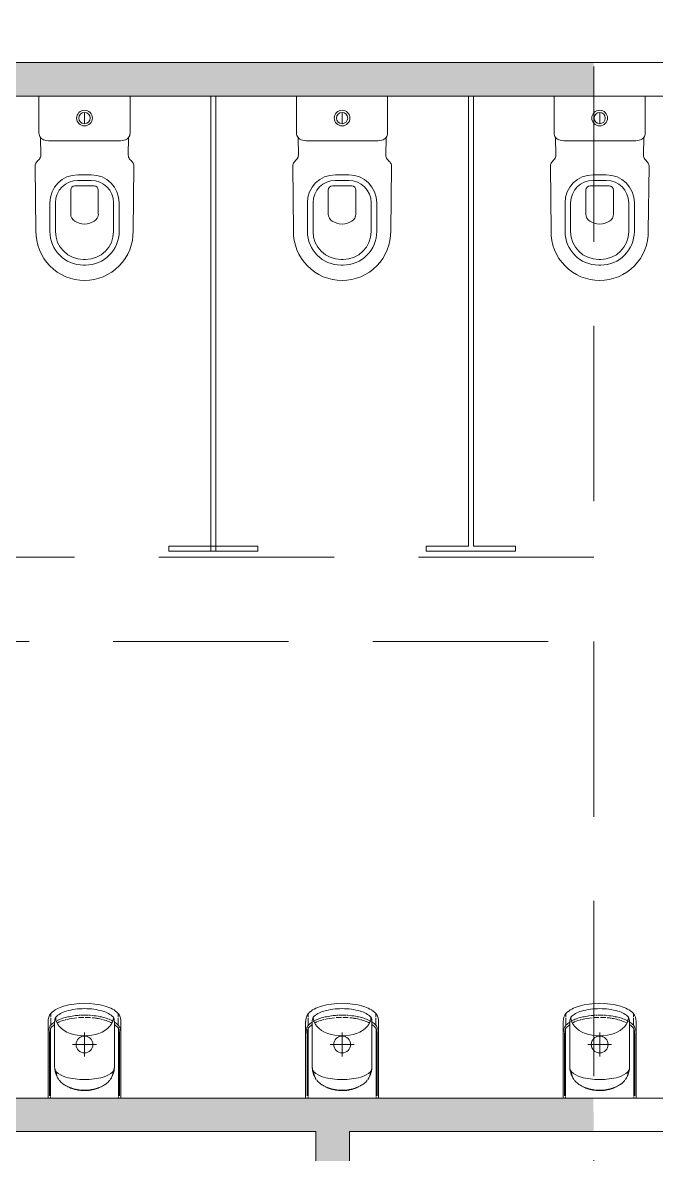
# Model space of a CAD drawing. Header units: millimetres. Extents: x 1606 to 301010, y -5142 to 244250.
# Drawn here: x 106503 to 108761, y 217296 to 221332 of the extents above; entities that cross this region are included whole.
import ezdxf

# ---------------------------------------------------------------- set-up
doc = ezdxf.new("R2010")
doc.units = ezdxf.units.MM
doc.linetypes.add('_SGE_Hidden', pattern=[925, 625, -300])
for name, color, linetype, lineweight in [('0-1', 7, 'Continuous', 5), ('A-WALL-1', 253, 'Continuous', 9), ('I-WALL-1', 253, 'Continuous', 9), ('P-SANR-FIXT-1', 253, 'Continuous', 9), ('S-BEAM-1', 7, '_SGE_Hidden', 18)]:
    doc.layers.add(name, color=color, linetype=linetype, lineweight=lineweight)
doc.layers.add('A-WALL-PATT-1', color=254, linetype='Continuous', lineweight=35, transparency=1)

# ---------------------------------------------------------------- blocks, each defined once
blk = doc.blocks.new('WYA_PF_WC_Toilet_Caroma_Liano_Cleanflush_Easy Height - Liano-7275037-WAREHOUSE SLAB PLAN')
at = {"layer": 'P-SANR-FIXT-1'}
for p, q in [((75739.6, 221069.1), (75414.9, 221069.1)), ((75414.9, 221069.1), (75414.9, 220937.7)), ((75739.6, 220937.7), (75739.6, 221069.1)), ((75577.3, 220971.1), (75577.3, 221011.4)), ((75420.2, 220922.6), (75421.4, 220858.8)), ((75577.3, 220910.1), (75461.8, 220910.1)), ((75577.3, 220910.1), (75692.8, 220910.1)), ((75733.2, 220858.8), (75734.3, 220922.6)), ((75401.4, 220820.4), (75404, 220588.7)), ((75577.3, 220789.1), (75553.7, 220789.1)), ((75577.3, 220789.1), (75600.8, 220789.1)), ((75750.5, 220588.7), (75753.1, 220820.4)), ((75577.3, 220749.1), (75543, 220749.1)), ((75577.3, 220769.1), (75553.7, 220769.1)), ((75577.3, 220769.1), (75600.8, 220769.1)), ((75577.3, 220749.1), (75611.5, 220749.1)), ((75528, 220734.1), (75528, 220648.6)), ((75626.5, 220734.1), (75626.5, 220648.6)), ((75453.7, 220689.1), (75453.7, 220587.1)), ((75473.7, 220689.1), (75473.7, 220587.1)), ((75680.8, 220689.1), (75680.8, 220587.1)), ((75700.8, 220689.1), (75700.8, 220587.1)), ((75577.3, 220487.1), (75573.7, 220487.1)), ((75577.3, 220467.1), (75573.7, 220467.1)), ((75577.3, 220487.1), (75580.8, 220487.1)), ((75577.3, 220467.1), (75580.8, 220467.1))]:
    blk.add_line(p, q, dxfattribs=at)
for radius in [28, 20.1]:
    blk.add_circle((75577.3, 220991.3), radius, dxfattribs=at)
for centre, radius, start, end in [((75439, 220937.7), 24.1, 180, 218.728), ((75439.4, 220934.3), 22.5, 211.539, 261.5271), ((75461.8, 221084.4), 174.3, 261.5271, 270), ((75692.8, 221084.4), 174.3, 270, 278.4729), ((75715.1, 220934.3), 22.5, 278.4729, 328.461), ((75715.5, 220937.7), 24.1, 321.272, 0), ((75421.7, 220820.6), 20.3, 138.7678, 180.3721), ((71694.1, 224134.3), 4967.2, 318.3626, 318.5371), ((75401.3, 220858.5), 20.1, 319.06, 0.7974), ((75753.3, 220858.5), 20.1, 179.2026, 220.94), ((79460.4, 224134.3), 4967.2, 221.4629, 221.6374), ((75732.8, 220820.6), 20.3, 359.6279, 41.2322), ((75553.7, 220689.1), 100, 90, 180), ((75600.8, 220689.1), 100, 0, 90), ((75553.7, 220689.1), 80, 90, 180), ((75543, 220734.1), 15, 90, 180), ((75600.8, 220689.1), 80, 0, 90), ((75611.5, 220734.1), 15, 0, 90), ((75577.6, 220585.8), 173.6, 179.0526, 269.9087), ((75573.7, 220587.1), 120, 180, 270), ((75573.7, 220587.1), 100, 180, 270), ((75577, 220585.8), 173.6, 270.0913, 0.9474), ((75580.8, 220587.1), 100, 270, 0), ((75580.8, 220587.1), 120, 270, 0)]:
    blk.add_arc(centre, radius, start, end, dxfattribs=at)
blk.add_ellipse((75577.3, 220648.6), major_axis=(49.3, 0), ratio=0.710354, start_param=3.141593, end_param=6.283185, dxfattribs=at)
blk = doc.blocks.new('WYA_PF_WC_Urinal - FIXFIT_BATH_WC_Urinal_Caroma_Cube 3-V29-WAREHOUSE SLAB PLAN')
at = {"layer": 'P-SANR-FIXT-1'}
for p, q in [((-129.9, -230.7), (-129.9, 0)), ((-129.9, 0), (-124.9, 0)), ((-121.5, 0), (-118.4, 0)), ((-118.4, 0), (-111.6, 0)), ((-111.6, 0), (-99.9, 0)), ((-14.7, 0), (14.6, 0)), ((111.6, 0), (118.4, 0)), ((118.4, 0), (121.5, 0)), ((121.5, 0), (121.5, -4.3)), ((124.9, 0), (129.9, 0)), ((-129.9, 0), (-129.9, -272.9)), ((129.9, 0), (-129.9, 0)), ((-124.9, -7.8), (-124.9, -230.7)), ((-121.5, 0), (-121.5, -4.3)), ((-121.5, -6.9), (-121.5, -247.8)), ((-56.3, -38.5), (-60, -40.2)), ((14.6, 0), (43.7, 0)), ((43.7, 0), (71.9, 0)), ((60.3, -40.4), (56.6, -38.6)), ((121.5, -6.9), (121.5, -247.8)), ((124.9, -230.7), (124.9, -7.8)), ((129.9, -272.9), (129.9, 0)), ((129.9, 0), (129.9, -230.7)), ((-106.5, -111.6), (-106.5, -272.9)), ((-106.5, -272.9), (-106.5, -111.6)), ((106.5, -272.9), (106.5, -111.6)), ((106.5, -111.6), (106.5, -272.9)), ((0, -233.5), (0, -148.5)), ((-42.5, -191), (42.5, -191)), ((-120.4, -259.7), (-120.4, -285.5)), ((120.4, -259.7), (120.4, -285.5)), ((-120.4, -289), (-120.4, -301.9)), ((120.4, -289), (120.4, -301.9))]:
    blk.add_line(p, q, dxfattribs=at)
at = {"layer": 'P-SANR-FIXT-1', "flags": 128}
for points in [[(-124.9, 0), (-124, 0), (-121.5, 0)], [(-99.9, 0), (-86.5, 0), (-71.9, 0)], [(-71.9, 0), (-43.7, 0), (-14.7, 0)], [(71.9, 0), (86.5, 0), (99.8, 0), (111.6, 0)], [(121.5, 0), (124, 0), (124.9, 0)], [(53, -37), (49.4, -35.5), (45.7, -34.2), (42.1, -32.9), (38.4, -31.8), (34.8, -30.8), (31.2, -29.9), (27.5, -29.1), (23.9, -28.4), (20.2, -27.8), (16.6, -27.4), (12.9, -27), (9.3, -26.7), (5.6, -26.5), (2, -26.4), (-1.7, -26.4), (-5.3, -26.5), (-9, -26.7), (-12.6, -26.9), (-16.3, -27.3), (-19.9, -27.8), (-23.6, -28.4), (-27.2, -29.1), (-30.8, -29.8), (-34.5, -30.7), (-38.1, -31.7), (-41.8, -32.8), (-45.4, -34), (-49.1, -35.4), (-52.7, -36.9)], [(-106.5, -111.6), (-106.3, -106.8), (-105.9, -102.1), (-105.1, -97.4), (-104.2, -92.8), (-102.9, -88.3), (-101.4, -84), (-99.7, -79.8), (-97.8, -75.8)], [(-95.6, -71.9), (-93.4, -68.2), (-91.9, -66)], [(-63.6, -42.1), (-67.2, -44.1), (-70.8, -46.4), (-71.1, -46.5)], [(71.1, -46.5), (67.5, -44.3), (63.9, -42.3)], [(95.6, -71.9), (93.4, -68.2), (91.9, -66)], [(106.5, -111.6), (106.3, -106.8), (105.9, -102.1), (105.1, -97.4), (104.2, -92.8), (102.9, -88.3), (101.4, -84), (99.7, -79.8), (97.8, -75.8)]]:
    blk.add_lwpolyline(points, dxfattribs=at)
at = {"layer": 'P-SANR-FIXT-1'}
blk.add_circle((0, -191), 30, dxfattribs=at)
for centre, major_axis, ratio, start_param, end_param in [((0, -93), (100.9, 0), 0.648703, 0.789117, 2.352476), ((0, -93), (100.9, 0), 0.648703, 2.717227, 3.141593), ((-38.7, -132.4), (80.9, 0), 0.761042, 1.922267, 2.447265), ((0, -93), (100.9, 0), 0.648703, 2.443461, 2.669798), ((0, -93), (100.9, 0), 0.648703, 2.419251, 2.443461), ((0, -93), (100.9, 0), 0.648703, 2.368231, 2.419251), ((-1.6, -209.3), (188.6, 0), 0.761042, 1.562426, 1.922541), ((1.6, -209.3), (188.6, 0), 0.761042, 1.219052, 1.579167), ((38.7, -132.4), (80.9, 0), 0.761042, 0.694328, 1.219326), ((0, -93), (100.9, 0), 0.648703, 0.722341, 0.773362), ((0, -93), (100.9, 0), 0.648703, 0.698132, 0.722341), ((0, -93), (100.9, 0), 0.648703, 0.471795, 0.698132), ((0, -93), (100.9, 0), 0.648703, 0, 0.424366), ((-50.3, -111.6), (-56.1, 0), 0.761042, 5.833193, 6.283185), ((50.3, -111.6), (56.1, 0), 0.761042, 0, 0.449993), ((-48.7, -230.7), (81.1, 0), 0.761042, 3.141593, 3.385939), ((-48.7, -230.7), (76.1, 0), 0.761042, 3.141593, 3.441619), ((0, -288), (102.8, 0), 0.648703, 0, 3.141593), ((48.7, -230.7), (76.1, 0), 0.761042, 5.983159, 6.283185), ((48.7, -230.7), (-81.1, 0), 0.761042, 2.897247, 3.141593), ((-48.7, -272.9), (81.1, 0), 0.761042, 3.141593, 3.630285), ((-48.7, -230.7), (81.1, 0), 0.761042, 3.427268, 3.630285), ((-37.1, -205.7), (100.9, 0), 0.761042, 3.722328, 3.935032), ((-37.1, -209.9), (105.9, 0), 0.761042, 3.807702, 3.991948), ((-50.3, -272.9), (56.1, 0), 0.761042, 3.141593, 3.502671), ((-37.1, -209.9), (105.9, 0), 0.761042, 4.046187, 4.275056), ((-37.1, -205.7), (100.9, 0), 0.761042, 4.081752, 4.124118), ((-37.1, -205.7), (100.9, 0), 0.761042, 4.147735, 4.360439), ((0, -128.8), (208.6, 0), 0.761042, 4.362871, 4.384358), ((0, -128.8), (208.6, 0), 0.761042, 4.397563, 4.500439), ((0, -128.8), (208.6, 0), 0.761042, 4.843059, 5.013968), ((0, -128.8), (208.6, 0), 0.761042, 5.027609, 5.050951), ((37.1, -205.7), (100.9, 0), 0.761042, 5.063887, 5.32956), ((37.1, -209.9), (105.9, 0), 0.761042, 5.157043, 5.248287), ((37.1, -209.9), (105.9, 0), 0.761042, 5.248409, 5.323688), ((37.1, -209.9), (105.9, 0), 0.761042, 5.342308, 5.378589), ((50.3, -272.9), (-56.1, 0), 0.761042, 2.780515, 3.141593), ((37.1, -209.9), (105.9, 0), 0.761042, 5.432682, 5.617076), ((37.1, -205.7), (100.9, 0), 0.761042, 5.489596, 5.70245), ((48.7, -230.7), (81.1, 0), 0.761042, 5.794493, 5.99751), ((48.7, -272.9), (81.1, 0), 0.761042, 5.794493, 6.283185), ((-37.1, -252.1), (105.9, 0), 0.761042, 3.807702, 4.360439), ((-37.1, -252.1), (80.9, 0), 0.761042, 3.764242, 4.360918), ((-37.1, -209.9), (105.9, 0), 0.761042, 4.282127, 4.360439), ((0, -133), (213.6, 0), 0.761042, 4.360439, 4.44996), ((0, -175.1), (188.6, 0), 0.761042, 4.360645, 4.712389), ((0, -133), (213.6, 0), 0.761042, 4.451104, 4.584259), ((0, -128.8), (208.6, 0), 0.761042, 4.506644, 4.58172), ((0, -133), (213.6, 0), 0.761042, 4.594999, 4.640959), ((0, -128.8), (208.6, 0), 0.761042, 4.608467, 4.700062), ((0, -133), (213.6, 0), 0.761042, 4.651728, 4.682325), ((0, -133), (213.6, 0), 0.761042, 4.683396, 4.738806), ((0, -175.1), (188.6, 0), 0.761042, 4.712389, 5.064133), ((0, -128.8), (208.6, 0), 0.761042, 4.725024, 4.81594), ((0, -133), (213.6, 0), 0.761042, 4.747381, 4.772793), ((0, -133), (213.6, 0), 0.761042, 4.784554, 4.856606), ((0, -133), (213.6, 0), 0.761042, 4.864454, 4.973697), ((0, -133), (213.6, 0), 0.761042, 4.97482, 5.064118), ((37.1, -252.1), (80.9, 0), 0.761042, 5.06386, 5.660536), ((37.1, -209.9), (105.9, 0), 0.761042, 5.063893, 5.142056), ((37.1, -252.1), (105.9, 0), 0.761042, 5.063893, 5.617076), ((0, -175.1), (213.6, 0), 0.761042, 4.360439, 5.064118)]:
    blk.add_ellipse(centre, major_axis=major_axis, ratio=ratio, start_param=start_param, end_param=end_param, dxfattribs=at)
blk = doc.blocks.new('WYA_PF_WC_Urinal - FIXFIT_BATH_WC_Urinal_Caroma_Cube 3-V30-WAREHOUSE SLAB PLAN')
at = {"layer": 'P-SANR-FIXT-1'}
for p, q in [((-129.9, -230.7), (-129.9, 0)), ((-129.9, 0), (-124.9, 0)), ((-121.5, 0), (-118.4, 0)), ((-99.9, 0), (-86.5, 0)), ((-86.5, 0), (-71.9, 0)), ((71.9, 0), (86.5, 0)), ((118.4, 0), (121.5, 0)), ((121.5, 0), (121.5, -4.3)), ((124.9, 0), (129.9, 0)), ((-129.9, 0), (-129.9, -272.9)), ((129.9, 0), (-129.9, 0)), ((-124.9, -7.8), (-124.9, -230.7)), ((-121.5, 0), (-121.5, -4.3)), ((-121.5, -6.9), (-121.5, -247.8)), ((-56.3, -38.5), (-60, -40.2)), ((43.7, 0), (71.9, 0)), ((60.3, -40.4), (56.6, -38.6)), ((121.5, -6.9), (121.5, -247.8)), ((124.9, -230.7), (124.9, -7.8)), ((129.9, -272.9), (129.9, 0)), ((129.9, 0), (129.9, -230.7)), ((-106.5, -111.6), (-106.5, -272.9)), ((-106.5, -272.9), (-106.5, -111.6)), ((106.5, -272.9), (106.5, -111.6)), ((106.5, -111.6), (106.5, -272.9)), ((0, -233.5), (0, -148.5)), ((-42.5, -191), (42.5, -191)), ((-120.4, -259.7), (-120.4, -285.5)), ((120.4, -259.7), (120.4, -285.5)), ((-120.4, -289), (-120.4, -301.9)), ((120.4, -289), (120.4, -301.9))]:
    blk.add_line(p, q, dxfattribs=at)
at = {"layer": 'P-SANR-FIXT-1', "flags": 128}
for points in [[(-124.9, 0), (-124, 0), (-121.5, 0)], [(-118.4, 0), (-111.6, 0), (-99.9, 0)], [(-71.9, 0), (-43.7, 0), (-14.7, 0), (14.6, 0), (43.7, 0)], [(86.5, 0), (99.8, 0), (111.6, 0), (118.4, 0)], [(121.5, 0), (124, 0), (124.9, 0)], [(53, -37), (49.4, -35.5), (45.7, -34.2), (42.1, -32.9), (38.4, -31.8), (34.8, -30.8), (31.2, -29.9), (27.5, -29.1), (23.9, -28.4), (20.2, -27.8), (16.6, -27.4), (12.9, -27), (9.3, -26.7), (5.6, -26.5), (2, -26.4), (-1.7, -26.4), (-5.3, -26.5), (-9, -26.7), (-12.6, -26.9), (-16.3, -27.3), (-19.9, -27.8), (-23.6, -28.4), (-27.2, -29.1), (-30.8, -29.8), (-34.5, -30.7), (-38.1, -31.7), (-41.8, -32.8), (-45.4, -34), (-49.1, -35.4), (-52.7, -36.9)], [(-106.5, -111.6), (-106.3, -106.8), (-105.9, -102.1), (-105.1, -97.4), (-104.2, -92.8), (-102.9, -88.3), (-101.4, -84), (-99.7, -79.8), (-97.8, -75.8)], [(-95.6, -71.9), (-93.4, -68.2), (-91.9, -66)], [(-63.6, -42.1), (-67.2, -44.1), (-70.8, -46.4), (-71.1, -46.5)], [(71.1, -46.5), (67.5, -44.3), (63.9, -42.3)], [(95.6, -71.9), (93.4, -68.2), (91.9, -66)], [(106.5, -111.6), (106.3, -106.8), (105.9, -102.1), (105.1, -97.4), (104.2, -92.8), (102.9, -88.3), (101.4, -84), (99.7, -79.8), (97.8, -75.8)]]:
    blk.add_lwpolyline(points, dxfattribs=at)
at = {"layer": 'P-SANR-FIXT-1'}
blk.add_circle((0, -191), 30, dxfattribs=at)
for centre, major_axis, ratio, start_param, end_param in [((0, -93), (100.9, 0), 0.648703, 0.789117, 2.352476), ((0, -93), (100.9, 0), 0.648703, 2.717227, 3.141593), ((-38.7, -132.4), (80.9, 0), 0.761042, 1.922267, 2.447265), ((0, -93), (100.9, 0), 0.648703, 2.443461, 2.669798), ((0, -93), (100.9, 0), 0.648703, 2.419251, 2.443461), ((0, -93), (100.9, 0), 0.648703, 2.368231, 2.419251), ((-1.6, -209.3), (188.6, 0), 0.761042, 1.562426, 1.922541), ((1.6, -209.3), (188.6, 0), 0.761042, 1.219052, 1.579167), ((38.7, -132.4), (80.9, 0), 0.761042, 0.694328, 1.219326), ((0, -93), (100.9, 0), 0.648703, 0.722341, 0.773362), ((0, -93), (100.9, 0), 0.648703, 0.698132, 0.722341), ((0, -93), (100.9, 0), 0.648703, 0.471795, 0.698132), ((0, -93), (100.9, 0), 0.648703, 0, 0.424366), ((-50.3, -111.6), (-56.1, 0), 0.761042, 5.833193, 6.283185), ((50.3, -111.6), (56.1, 0), 0.761042, 0, 0.449993), ((-48.7, -230.7), (81.1, 0), 0.761042, 3.141593, 3.385939), ((-48.7, -230.7), (76.1, 0), 0.761042, 3.141593, 3.441619), ((0, -288), (102.8, 0), 0.648703, 0, 3.141593), ((48.7, -230.7), (76.1, 0), 0.761042, 5.983159, 6.283185), ((48.7, -230.7), (-81.1, 0), 0.761042, 2.897247, 3.141593), ((-48.7, -272.9), (81.1, 0), 0.761042, 3.141593, 3.630285), ((-48.7, -230.7), (81.1, 0), 0.761042, 3.427268, 3.630285), ((-37.1, -205.7), (100.9, 0), 0.761042, 3.722328, 3.935032), ((-37.1, -209.9), (105.9, 0), 0.761042, 3.807702, 3.991948), ((-50.3, -272.9), (56.1, 0), 0.761042, 3.141593, 3.502671), ((-37.1, -209.9), (105.9, 0), 0.761042, 4.046187, 4.176193), ((-37.1, -205.7), (100.9, 0), 0.761042, 4.081752, 4.124118), ((-37.1, -209.9), (105.9, 0), 0.761042, 4.176193, 4.275056), ((-37.1, -205.7), (100.9, 0), 0.761042, 4.147735, 4.360439), ((0, -128.8), (208.6, 0), 0.761042, 4.362871, 4.384358), ((0, -128.8), (208.6, 0), 0.761042, 4.397563, 4.500439), ((0, -128.8), (208.6, 0), 0.761042, 4.843059, 5.013968), ((0, -128.8), (208.6, 0), 0.761042, 5.027609, 5.050951), ((37.1, -205.7), (100.9, 0), 0.761042, 5.063887, 5.32956), ((37.1, -209.9), (105.9, 0), 0.761042, 5.157043, 5.248287), ((37.1, -209.9), (105.9, 0), 0.761042, 5.248409, 5.323688), ((37.1, -209.9), (105.9, 0), 0.761042, 5.342308, 5.378589), ((50.3, -272.9), (-56.1, 0), 0.761042, 2.780515, 3.141593), ((37.1, -209.9), (105.9, 0), 0.761042, 5.432682, 5.617076), ((37.1, -205.7), (100.9, 0), 0.761042, 5.489596, 5.70245), ((48.7, -230.7), (81.1, 0), 0.761042, 5.794493, 5.99751), ((48.7, -272.9), (81.1, 0), 0.761042, 5.794493, 6.283185), ((-37.1, -252.1), (105.9, 0), 0.761042, 3.807702, 4.360439), ((-37.1, -252.1), (80.9, 0), 0.761042, 3.764242, 4.360918), ((-37.1, -209.9), (105.9, 0), 0.761042, 4.282127, 4.360439), ((0, -133), (213.6, 0), 0.761042, 4.360439, 4.44996), ((0, -175.1), (188.6, 0), 0.761042, 4.360645, 4.712389), ((0, -133), (213.6, 0), 0.761042, 4.451104, 4.584259), ((0, -128.8), (208.6, 0), 0.761042, 4.506644, 4.58172), ((0, -133), (213.6, 0), 0.761042, 4.594999, 4.640959), ((0, -128.8), (208.6, 0), 0.761042, 4.608467, 4.700062), ((0, -133), (213.6, 0), 0.761042, 4.651728, 4.682325), ((0, -133), (213.6, 0), 0.761042, 4.683396, 4.738806), ((0, -175.1), (188.6, 0), 0.761042, 4.712389, 5.064133), ((0, -128.8), (208.6, 0), 0.761042, 4.725024, 4.81594), ((0, -133), (213.6, 0), 0.761042, 4.747381, 4.772793), ((0, -133), (213.6, 0), 0.761042, 4.784554, 4.856606), ((0, -133), (213.6, 0), 0.761042, 4.864454, 4.973697), ((0, -133), (213.6, 0), 0.761042, 4.97482, 5.064118), ((37.1, -252.1), (80.9, 0), 0.761042, 5.06386, 5.660536), ((37.1, -209.9), (105.9, 0), 0.761042, 5.063893, 5.142056), ((37.1, -252.1), (105.9, 0), 0.761042, 5.063893, 5.617076), ((0, -175.1), (213.6, 0), 0.761042, 4.360439, 5.064118)]:
    blk.add_ellipse(centre, major_axis=major_axis, ratio=ratio, start_param=start_param, end_param=end_param, dxfattribs=at)
blk = doc.blocks.new('WYA_PF_WC_Urinal - FIXFIT_BATH_WC_Urinal_Caroma_Cube 3-V31-WAREHOUSE SLAB PLAN')
at = {"layer": 'P-SANR-FIXT-1'}
for p, q in [((-129.9, -230.7), (-129.9, 0)), ((-129.9, 0), (-124.9, 0)), ((-121.5, 0), (-118.4, 0)), ((-118.4, 0), (-111.6, 0)), ((-71.9, 0), (-43.7, 0)), ((-43.7, 0), (-14.7, 0)), ((-14.7, 0), (14.6, 0)), ((99.8, 0), (111.6, 0)), ((111.6, 0), (118.4, 0)), ((118.4, 0), (121.5, 0)), ((121.5, 0), (121.5, -4.3)), ((124.9, 0), (129.9, 0)), ((-129.9, 0), (-129.9, -272.9)), ((129.9, 0), (-129.9, 0)), ((-124.9, -7.8), (-124.9, -230.7)), ((-121.5, 0), (-121.5, -4.3)), ((-121.5, -6.9), (-121.5, -247.8)), ((-56.3, -38.5), (-60, -40.2)), ((60.3, -40.4), (56.6, -38.6)), ((121.5, -6.9), (121.5, -247.8)), ((124.9, -230.7), (124.9, -7.8)), ((129.9, -272.9), (129.9, 0)), ((129.9, 0), (129.9, -230.7)), ((-106.5, -111.6), (-106.5, -272.9)), ((-106.5, -272.9), (-106.5, -111.6)), ((106.5, -272.9), (106.5, -111.6)), ((106.5, -111.6), (106.5, -272.9)), ((0, -233.5), (0, -148.5)), ((-42.5, -191), (42.5, -191)), ((-120.4, -259.7), (-120.4, -285.5)), ((120.4, -259.7), (120.4, -285.5)), ((-120.4, -289), (-120.4, -301.9)), ((120.4, -289), (120.4, -301.9))]:
    blk.add_line(p, q, dxfattribs=at)
at = {"layer": 'P-SANR-FIXT-1', "flags": 128}
for points in [[(-124.9, 0), (-124, 0), (-121.5, 0)], [(-111.6, 0), (-99.9, 0), (-86.5, 0), (-71.9, 0)], [(71.9, 0), (86.5, 0), (99.8, 0)], [(121.5, 0), (124, 0), (124.9, 0)], [(53, -37), (49.4, -35.5), (45.7, -34.2), (42.1, -32.9), (38.4, -31.8), (34.8, -30.8), (31.2, -29.9), (27.5, -29.1), (23.9, -28.4), (20.2, -27.8), (16.6, -27.4), (12.9, -27), (9.3, -26.7), (5.6, -26.5), (2, -26.4), (-1.7, -26.4), (-5.3, -26.5), (-9, -26.7), (-12.6, -26.9), (-16.3, -27.3), (-19.9, -27.8), (-23.6, -28.4), (-27.2, -29.1), (-30.8, -29.8), (-34.5, -30.7), (-38.1, -31.7), (-41.8, -32.8), (-45.4, -34), (-49.1, -35.4), (-52.7, -36.9)], [(14.6, 0), (43.7, 0), (71.9, 0)], [(-106.5, -111.6), (-106.3, -106.8), (-105.9, -102.1), (-105.1, -97.4), (-104.2, -92.8), (-102.9, -88.3), (-101.4, -84), (-99.7, -79.8), (-97.8, -75.8)], [(-95.6, -71.9), (-93.4, -68.2), (-91.9, -66)], [(-63.6, -42.1), (-67.2, -44.1), (-70.8, -46.4), (-71.1, -46.5)], [(71.1, -46.5), (67.5, -44.3), (63.9, -42.3)], [(95.6, -71.9), (93.4, -68.2), (91.9, -66)], [(106.5, -111.6), (106.3, -106.8), (105.9, -102.1), (105.1, -97.4), (104.2, -92.8), (102.9, -88.3), (101.4, -84), (99.7, -79.8), (97.8, -75.8)]]:
    blk.add_lwpolyline(points, dxfattribs=at)
at = {"layer": 'P-SANR-FIXT-1'}
blk.add_circle((0, -191), 30, dxfattribs=at)
for centre, major_axis, ratio, start_param, end_param in [((0, -93), (100.9, 0), 0.648703, 0.789117, 2.352476), ((0, -93), (100.9, 0), 0.648703, 2.717227, 3.141593), ((-38.7, -132.4), (80.9, 0), 0.761042, 1.922267, 2.447265), ((0, -93), (100.9, 0), 0.648703, 2.443461, 2.669798), ((0, -93), (100.9, 0), 0.648703, 2.419251, 2.443461), ((0, -93), (100.9, 0), 0.648703, 2.368231, 2.419251), ((-1.6, -209.3), (188.6, 0), 0.761042, 1.562426, 1.922541), ((1.6, -209.3), (188.6, 0), 0.761042, 1.219052, 1.579167), ((38.7, -132.4), (80.9, 0), 0.761042, 0.694328, 1.219326), ((0, -93), (100.9, 0), 0.648703, 0.722341, 0.773362), ((0, -93), (100.9, 0), 0.648703, 0.698132, 0.722341), ((0, -93), (100.9, 0), 0.648703, 0.471795, 0.698132), ((0, -93), (100.9, 0), 0.648703, 0, 0.424366), ((-50.3, -111.6), (-56.1, 0), 0.761042, 5.833193, 6.283185), ((50.3, -111.6), (56.1, 0), 0.761042, 0, 0.449993), ((-48.7, -230.7), (81.1, 0), 0.761042, 3.141593, 3.385939), ((-48.7, -230.7), (76.1, 0), 0.761042, 3.141593, 3.441619), ((0, -288), (102.8, 0), 0.648703, 0, 3.141593), ((48.7, -230.7), (76.1, 0), 0.761042, 5.983159, 6.283185), ((48.7, -230.7), (-81.1, 0), 0.761042, 2.897247, 3.141593), ((-48.7, -272.9), (81.1, 0), 0.761042, 3.141593, 3.630285), ((-48.7, -230.7), (81.1, 0), 0.761042, 3.427268, 3.630285), ((-37.1, -205.7), (100.9, 0), 0.761042, 3.722328, 3.935032), ((-37.1, -209.9), (105.9, 0), 0.761042, 3.807702, 3.991948), ((-50.3, -272.9), (56.1, 0), 0.761042, 3.141593, 3.502671), ((-37.1, -209.9), (105.9, 0), 0.761042, 4.046187, 4.275056), ((-37.1, -205.7), (100.9, 0), 0.761042, 4.081752, 4.124118), ((-37.1, -205.7), (100.9, 0), 0.761042, 4.147735, 4.360439), ((0, -128.8), (208.6, 0), 0.761042, 4.362871, 4.384358), ((0, -128.8), (208.6, 0), 0.761042, 4.397563, 4.500439), ((0, -128.8), (208.6, 0), 0.761042, 4.843059, 5.013968), ((0, -128.8), (208.6, 0), 0.761042, 5.027609, 5.050951), ((37.1, -205.7), (100.9, 0), 0.761042, 5.063887, 5.32956), ((37.1, -209.9), (105.9, 0), 0.761042, 5.157043, 5.248287), ((37.1, -209.9), (105.9, 0), 0.761042, 5.248409, 5.323688), ((37.1, -209.9), (105.9, 0), 0.761042, 5.342308, 5.378589), ((50.3, -272.9), (-56.1, 0), 0.761042, 2.780515, 3.141593), ((37.1, -209.9), (105.9, 0), 0.761042, 5.432682, 5.617076), ((37.1, -205.7), (100.9, 0), 0.761042, 5.489596, 5.70245), ((48.7, -230.7), (81.1, 0), 0.761042, 5.794493, 5.99751), ((48.7, -272.9), (81.1, 0), 0.761042, 5.794493, 6.283185), ((-37.1, -252.1), (105.9, 0), 0.761042, 3.807702, 4.360439), ((-37.1, -252.1), (80.9, 0), 0.761042, 3.764242, 4.360918), ((-37.1, -209.9), (105.9, 0), 0.761042, 4.282127, 4.360439), ((0, -133), (213.6, 0), 0.761042, 4.360439, 4.44996), ((0, -175.1), (188.6, 0), 0.761042, 4.360645, 4.712389), ((0, -133), (213.6, 0), 0.761042, 4.451104, 4.584259), ((0, -128.8), (208.6, 0), 0.761042, 4.506644, 4.58172), ((0, -133), (213.6, 0), 0.761042, 4.594999, 4.640959), ((0, -128.8), (208.6, 0), 0.761042, 4.608467, 4.700062), ((0, -133), (213.6, 0), 0.761042, 4.651728, 4.682325), ((0, -133), (213.6, 0), 0.761042, 4.683396, 4.738806), ((0, -175.1), (188.6, 0), 0.761042, 4.712389, 5.064133), ((0, -128.8), (208.6, 0), 0.761042, 4.725024, 4.81594), ((0, -133), (213.6, 0), 0.761042, 4.747381, 4.772793), ((0, -133), (213.6, 0), 0.761042, 4.784554, 4.856606), ((0, -133), (213.6, 0), 0.761042, 4.864454, 4.973697), ((0, -133), (213.6, 0), 0.761042, 4.97482, 5.064118), ((37.1, -252.1), (80.9, 0), 0.761042, 5.06386, 5.660536), ((37.1, -209.9), (105.9, 0), 0.761042, 5.063893, 5.142056), ((37.1, -252.1), (105.9, 0), 0.761042, 5.063893, 5.617076), ((0, -175.1), (213.6, 0), 0.761042, 4.360439, 5.064118)]:
    blk.add_ellipse(centre, major_axis=major_axis, ratio=ratio, start_param=start_param, end_param=end_param, dxfattribs=at)
blk = doc.blocks.new('23041_Modscape EF_ Central_V22_rvt-1-WAREHOUSE SLAB PLAN')
at = {"layer": 'A-WALL-PATT-1'}
h = blk.add_hatch(color=256, dxfattribs=at)
h.paths.add_polyline_path([(83975.3, 221069.1), (84095.3, 221069.1), (84095.3, 221189.1), (82472.5, 221189.1), (82472.5, 221069.1), (82975.3, 221069.1)])
h.paths.add_polyline_path([(82172.5, 221069.1), (82172.5, 221189.1), (79942.8, 221189.1), (79942.8, 221069.1), (80739.5, 221069.1)])
h.paths.add_polyline_path([(76296.6, 221069.1), (78310, 221069.1), (78310, 221189.1), (74747.5, 221189.1), (74747.5, 221069.1), (76045.3, 221069.1)])
h.paths.add_polyline_path([(72409.3, 221069.1), (74447.5, 221069.1), (74447.5, 221189.1), (71610.3, 221189.1), (71610.3, 221069.1), (72391.3, 221069.1)])
h.paths.add_polyline_path([(78742.8, 221069.1), (78742.8, 221189.1), (78610, 221189.1), (78610, 221069.1)])
h.paths.add_polyline_path([(70351.3, 221069.1), (70410.3, 221069.1), (70410.3, 221189.1), (68191.3, 221189.1), (68191.3, 221069.1), (70231.3, 221069.1)])
h.paths.add_polyline_path([(66522.1, 221069.1), (66572.5, 221069.1), (66572.5, 221189.1), (66369.3, 221189.1), (66369.3, 221069.1)])
h = blk.add_hatch(color=256, dxfattribs=at)
h.paths.add_polyline_path([(80755.3, 217377.1), (80755.3, 217497.1), (78610, 217497.1), (78610, 217377.1), (80739.5, 217377.1)])
h.paths.add_polyline_path([(77319.3, 217377.1), (78310, 217377.1), (78308.7, 217497.1), (74747.5, 217497.1), (74747.5, 217377.1), (77185.2, 217377.1)])
h.paths.add_polyline_path([(74447.5, 217377.1), (74447.5, 217497.1), (74069.3, 217497.1), (74069.3, 217377.1)])
blk.add_hatch(color=256, dxfattribs=at).paths.add_polyline_path([(77439.3, 215575.1), (77439.3, 217377.1), (77319.3, 217377.1), (77319.3, 215575.1)])
at = {"layer": 'A-WALL-1'}
for p, q in [((84095.3, 221189.1), (68191.3, 221189.1)), ((84095.3, 221189.1), (68191.3, 221189.1)), ((76045.3, 221069.1), (76332.9, 221069.1)), ((76045.3, 221069.1), (76332.9, 221069.1)), ((76332.9, 221069.1), (76657.6, 221069.1)), ((76332.9, 221069.1), (76657.6, 221069.1)), ((76657.6, 221069.1), (76945.3, 221069.1)), ((76657.6, 221069.1), (76945.3, 221069.1)), ((76945.3, 221069.1), (76963.3, 221069.1)), ((76963.3, 221069.1), (77250.9, 221069.1)), ((76963.3, 221069.1), (77250.9, 221069.1)), ((77250.9, 221069.1), (77575.6, 221069.1)), ((77250.9, 221069.1), (77575.6, 221069.1)), ((77575.6, 221069.1), (77863.3, 221069.1)), ((77575.6, 221069.1), (77863.3, 221069.1)), ((77863.3, 221069.1), (77881.3, 221069.1)), ((77881.3, 221069.1), (78168.9, 221069.1)), ((77881.3, 221069.1), (78168.9, 221069.1)), ((78168.9, 221069.1), (78493.6, 221069.1)), ((78168.9, 221069.1), (78493.6, 221069.1)), ((78493.6, 221069.1), (78781.3, 221069.1)), ((78493.6, 221069.1), (78781.3, 221069.1)), ((76365.4, 217497.1), (75707.2, 217497.1)), ((76365.4, 217497.1), (75707.2, 217497.1)), ((76625.2, 217497.1), (76365.4, 217497.1)), ((76625.2, 217497.1), (76365.4, 217497.1)), ((77283.4, 217497.1), (76625.2, 217497.1)), ((77283.4, 217497.1), (76625.2, 217497.1)), ((77543.2, 217497.1), (77283.4, 217497.1)), ((77543.2, 217497.1), (77283.4, 217497.1)), ((78201.4, 217497.1), (77543.2, 217497.1)), ((78201.4, 217497.1), (77543.2, 217497.1)), ((78461.2, 217497.1), (78201.4, 217497.1)), ((78461.2, 217497.1), (78201.4, 217497.1)), ((79119.4, 217497.1), (78461.2, 217497.1)), ((79119.4, 217497.1), (78461.2, 217497.1)), ((74069.3, 217377.1), (77319.3, 217377.1)), ((74069.3, 217377.1), (77319.3, 217377.1)), ((77319.3, 217377.1), (77319.3, 215575.1)), ((77319.3, 217377.1), (77319.3, 215575.1)), ((77439.3, 217377.1), (80755.3, 217377.1)), ((77439.3, 217377.1), (80755.3, 217377.1)), ((77439.3, 215575.1), (77439.3, 217377.1)), ((77439.3, 215575.1), (77439.3, 217377.1))]:
    blk.add_line(p, q, dxfattribs=at)
at = {"layer": 'I-WALL-1'}
for p, q in [((76945.3, 221069.1), (76945.3, 219447.1)), ((76945.3, 221069.1), (76963.3, 221069.1)), ((76945.3, 221069.1), (76945.3, 219465.1)), ((76963.3, 219447.1), (76963.3, 221069.1)), ((76963.3, 219465.1), (76963.3, 221069.1)), ((77863.3, 221069.1), (77863.3, 219465.1)), ((77863.3, 221069.1), (77863.3, 219465.1)), ((77863.3, 221069.1), (77881.3, 221069.1)), ((77881.3, 219465.1), (77881.3, 221069.1)), ((77881.3, 219465.1), (77881.3, 221069.1)), ((77113.3, 219465.1), (76795.3, 219465.1)), ((76795.3, 219465.1), (76795.3, 219447.1)), ((76795.3, 219447.1), (76795.3, 219465.1)), ((76945.3, 219465.1), (76795.3, 219465.1)), ((76945.3, 219465.1), (76945.3, 219447.1)), ((76963.3, 219465.1), (76945.3, 219465.1)), ((76963.3, 219447.1), (76963.3, 219465.1)), ((77113.3, 219465.1), (76963.3, 219465.1)), ((77113.3, 219447.1), (77113.3, 219465.1)), ((77113.3, 219465.1), (77113.3, 219447.1)), ((77863.3, 219465.1), (77713.3, 219465.1)), ((77713.3, 219465.1), (77713.3, 219447.1)), ((77713.3, 219447.1), (77713.3, 219465.1)), ((77863.3, 219465.1), (77713.3, 219465.1)), ((78031.3, 219465.1), (77881.3, 219465.1)), ((78031.3, 219465.1), (77881.3, 219465.1)), ((78031.3, 219447.1), (78031.3, 219465.1)), ((78031.3, 219465.1), (78031.3, 219447.1)), ((76795.3, 219447.1), (77113.3, 219447.1)), ((76795.3, 219447.1), (76945.3, 219447.1)), ((76945.3, 219447.1), (76963.3, 219447.1)), ((76963.3, 219447.1), (76945.3, 219447.1)), ((76945.3, 219447.1), (76963.3, 219447.1)), ((76963.3, 219447.1), (77113.3, 219447.1)), ((77713.3, 219447.1), (78031.3, 219447.1)), ((77713.3, 219447.1), (78031.3, 219447.1))]:
    blk.add_line(p, q, dxfattribs=at)
at = {"layer": 'P-SANR-FIXT-1'}
for p in [(918, 0), (1836, 0), (2754, 0)]:
    blk.add_blockref('WYA_PF_WC_Toilet_Caroma_Liano_Cleanflush_Easy Height - Liano-7275037-WAREHOUSE SLAB PLAN', p, dxfattribs=at)
at = {"layer": 'P-SANR-FIXT-1', "rotation": 180}
for name, p in [('WYA_PF_WC_Urinal - FIXFIT_BATH_WC_Urinal_Caroma_Cube 3-V29-WAREHOUSE SLAB PLAN', (76495.3, 217497.1)), ('WYA_PF_WC_Urinal - FIXFIT_BATH_WC_Urinal_Caroma_Cube 3-V30-WAREHOUSE SLAB PLAN', (77413.3, 217497.1)), ('WYA_PF_WC_Urinal - FIXFIT_BATH_WC_Urinal_Caroma_Cube 3-V31-WAREHOUSE SLAB PLAN', (78331.3, 217497.1))]:
    blk.add_blockref(name, p, dxfattribs=at)

msp = doc.modelspace()

# ---------------------------------------------------------------- linework, layer by layer
at = {"layer": 'S-BEAM-1'}
for p, q in [((108538.2, 223025.1), (108538.2, 219425.1)), ((108538.2, 219425.1), (104975.7, 219425.1)), ((104975.7, 219125.1), (108538.2, 219125.1)), ((108538.2, 219125.1), (108538.2, 215575.1))]:
    msp.add_line(p, q, dxfattribs=at)

# ---------------------------------------------------------------- block references
at = {"layer": '0-1'}
msp.add_blockref('23041_Modscape EF_ Central_V22_rvt-1-WAREHOUSE SLAB PLAN', (30228.2, 0), dxfattribs=at)

doc.saveas('drawing.dxf')
